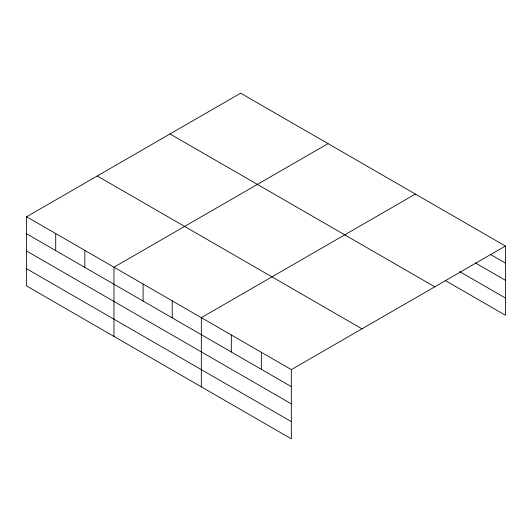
<?xml version="1.0" encoding="UTF-8"?>
<svg xmlns="http://www.w3.org/2000/svg" width="532" height="532" viewBox="0 0 532 532"><rect width="100%" height="100%" fill="white"/><g stroke="black" fill="none" stroke-linecap="round" stroke-linejoin="round"><path stroke-width="0.8" d="M26.6 216.763L291.343 369.614L291.343 438.82L26.6 285.97L26.6 216.763L240.657 93.18L505.4 246.03L505.4 315.237L445.39 280.59M328.025 143.62L113.968 267.204L113.968 336.41M415.386 194.06L201.329 317.644L201.329 386.85M291.343 369.614L505.4 246.03M490.398 254.396L505.4 263.054M475.395 262.954L505.4 280.278M459.681 271.619L505.4 298.013M170.021 133.964L434.764 286.808M97.236 175.979L361.979 328.829M26.6 233.794L291.343 386.644M26.6 251.011L291.343 403.861M26.6 268.753L291.343 421.603M261.338 352.29L261.338 369.321M231.334 334.967L231.334 351.998M172.208 300.833L172.208 317.863M143.088 284.015L143.088 301.046M84.841 250.392L84.841 267.423M55.72 233.581L55.72 250.605"/></g></svg>
